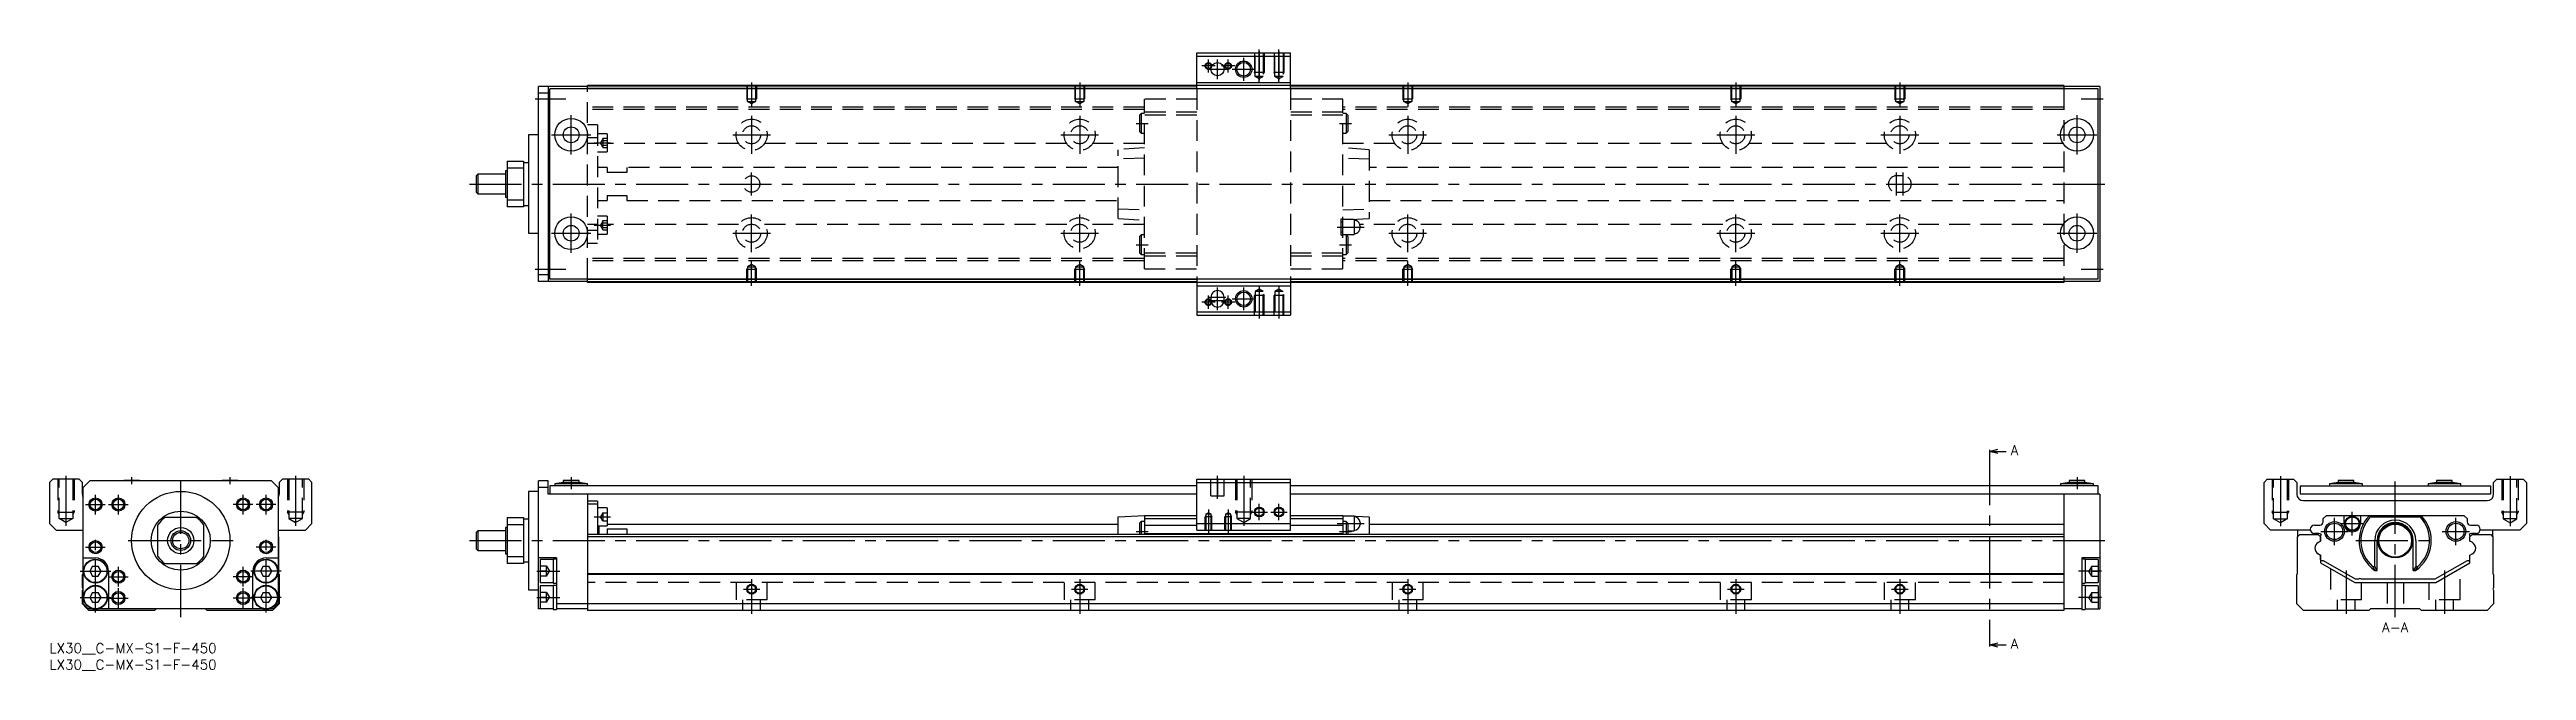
# Model space of a CAD drawing. Extents: x 0 to 755, y -8 to 181.
import ezdxf

# ---------------------------------------------------------------- set-up
doc = ezdxf.new("R2010")
doc.units = 0
doc.header["$LTSCALE"] = 0.5
doc.linetypes.add('CENTER', pattern=[50.8, 31.75, -6.35, 6.35, -6.35])
doc.linetypes.add('DASHED', pattern=[19.05, 12.7, -6.35])
for name, color, linetype in [('MSM_CENTER', 1, 'CENTER'), ('MSM_CONTINUOUS', 7, 'CONTINUOUS'), ('MSM_DASHED', 4, 'DASHED'), ('MSM_NARROW', 5, 'CONTINUOUS'), ('MSM_PART_NUMBER', 7, 'CONTINUOUS')]:
    doc.layers.add(name, color=color, linetype=linetype)
doc.styles.get("Standard").update_dxf_attribs({"font": 'txt.shx', "height": 3, "bigfont": 'bigfont.shx'})

# ---------------------------------------------------------------- blocks, each defined once
blk = doc.blocks.new('*U3')
at = {"layer": 'MSM_PART_NUMBER'}
blk.add_text('LX30__C-MX-S1-F-450', height=3, dxfattribs=at).set_placement((0, -3))
blk = doc.blocks.new('*U4')
at = {"layer": 'MSM_PART_NUMBER'}
blk.add_text('LX30__C-MX-S1-F-450', height=3, dxfattribs=at).set_placement((0, -8))

msp = doc.modelspace()

# ---------------------------------------------------------------- linework, layer by layer
at = {"layer": 'MSM_CENTER'}
for p, q in [((355.25, 176), (351.25, 176)), ((353, 175), (359, 175)), ((353.25, 174), (353.25, 178)), ((353.9, 175), (358.1, 175)), ((356, 172), (356, 178)), ((356, 172.9), (356, 177.1)), ((361.25, 176), (357.25, 176)), ((359.25, 174), (359.25, 178)), ((360.5, 175), (367.5, 175)), ((361.38, 175), (366.63, 175)), ((364, 171.5), (364, 178.5)), ((364, 172.37), (364, 177.62)), ((368.75, 171.09), (368.75, 181)), ((368.75, 180.4), (368.75, 171.69)), ((374.75, 171.09), (374.75, 181)), ((374.75, 180.4), (374.75, 171.69)), ((214, 171), (214, 163.49)), ((314, 171), (314, 163.49)), ((414, 171), (414, 163.49)), ((514, 171), (514, 163.49)), ((564, 171), (564, 163.49)), ((148, 166), (157.4, 166)), ((159, 149), (159, 161)), ((214, 160.75), (214, 149.25)), ((314, 160.75), (314, 149.25)), ((414, 160.75), (414, 149.25)), ((514, 160.75), (514, 149.25)), ((564, 160.75), (564, 149.25)), ((618, 149), (618, 161)), ((619.25, 166), (626, 166)), ((153, 155), (165, 155)), ((166, 152.55), (171, 152.55)), ((208.25, 155), (219.75, 155)), ((308.25, 155), (319.75, 155)), ((331.18, 158.5), (334.83, 158.5)), ((393.18, 158.5), (396.83, 158.5)), ((408.25, 155), (419.75, 155)), ((508.25, 155), (519.75, 155)), ((558.25, 155), (569.75, 155)), ((612, 155), (624, 155)), ((214, 136.5), (214, 143.5)), ((563, 136.5), (563, 143.5)), ((565, 136.5), (565, 143.5)), ((128, 140), (627, 140)), ((159, 119), (159, 131)), ((214, 119.25), (214, 130.75)), ((314, 119.25), (314, 130.75)), ((414, 119.25), (414, 130.75)), ((514, 119.25), (514, 130.75)), ((564, 119.25), (564, 130.75)), ((618, 119), (618, 131)), ((153, 125), (165, 125)), ((166, 127.44), (171, 127.44)), ((208.25, 125), (219.75, 125)), ((308.25, 125), (319.75, 125)), ((331.18, 121.5), (334.83, 121.5)), ((392.47, 126.9), (400.74, 126.9)), ((393.18, 121.5), (396.83, 121.5)), ((408.25, 125), (419.75, 125)), ((508.25, 125), (519.75, 125)), ((558.25, 125), (569.75, 125)), ((612, 125), (624, 125)), ((148, 114), (157.4, 114)), ((214, 109), (214, 116.51)), ((314, 109), (314, 116.51)), ((414, 109), (414, 116.51)), ((514, 109), (514, 116.51)), ((564, 109), (564, 116.51)), ((619.25, 114), (626, 114)), ((353.25, 102), (353.25, 106)), ((356, 101.5), (356, 108.5)), ((356, 102.4), (356, 107.6)), ((359.25, 102), (359.25, 106)), ((364, 101.5), (364, 108.5)), ((364, 102.37), (364, 107.62)), ((368.75, 108.91), (368.75, 99)), ((368.75, 108.31), (368.75, 99.6)), ((374.75, 108.91), (374.75, 99)), ((374.75, 108.31), (374.75, 99.6)), ((355.25, 104), (351.25, 104)), ((353.5, 105.5), (358.5, 105.5)), ((353.5, 104.5), (358.5, 104.5)), ((353.9, 105.5), (358.1, 105.5)), ((353.9, 104.5), (358.1, 104.5)), ((361.25, 104), (357.25, 104)), ((360.5, 105), (367.5, 105)), ((361.38, 105), (366.63, 105)), ((591.37, 58), (591.37, 0)), ((5, 51), (5, 35.81)), ((25, 50.6), (25, 48.5)), ((40, 8), (40, 51.5)), ((55, 50.6), (55, 48.5)), ((75, 51), (75, 35.81)), ((159, 50.6), (159, 47)), ((356, 44), (356, 51)), ((356, 50.25), (356, 44.75)), ((364, 51), (364, 35.81)), ((364, 50.66), (364, 36.15)), ((618, 50.6), (618, 47)), ((680, 50.93), (680, 35.74)), ((715, 8), (715, 51.5)), ((750, 50.93), (750, 35.74)), ((11, 42.3), (17, 42.3)), ((14, 39.3), (14, 45.3)), ((18, 42.3), (24, 42.3)), ((21, 39.3), (21, 45.3)), ((62, 42.3), (56, 42.3)), ((59, 39.3), (59, 45.3)), ((69, 42.3), (63, 42.3)), ((66, 39.3), (66, 45.3)), ((166, 38.55), (171, 38.55)), ((353.25, 40.76), (353.25, 33.5)), ((359.25, 40.76), (359.25, 33.5)), ((366.25, 40), (371.25, 40)), ((368.75, 37.5), (368.75, 42.5)), ((372.25, 40), (377.25, 40)), ((374.75, 37.5), (374.75, 42.5)), ((696.5, 29.95), (696.5, 38.25)), ((701.9, 32.88), (701.9, 40.12)), ((733.5, 29.95), (733.5, 38.25)), ((14, 9.35), (14, 32.3)), ((24, 31.3), (56, 31.3)), ((66, 9.35), (66, 32.3)), ((128, 31.3), (627, 31.3)), ((331.18, 34.1), (334.83, 34.1)), ((392.47, 36.5), (400.74, 36.5)), ((393.18, 34.1), (396.83, 34.1)), ((692.35, 34.1), (700.65, 34.1)), ((698.27, 36.5), (705.52, 36.5)), ((703, 31.3), (727, 31.3)), ((729.35, 34.1), (737.65, 34.1)), ((11, 29.3), (17, 29.3)), ((21, 17.3), (21, 23.3)), ((59, 17.3), (59, 23.3)), ((69, 29.3), (63, 29.3)), ((9.35, 22), (18.65, 22)), ((18, 20.3), (24, 20.3)), ((21, 10.8), (21, 16.8)), ((62, 20.3), (56, 20.3)), ((59, 10.8), (59, 16.8)), ((70.65, 22), (61.35, 22)), ((148.5, 22), (155.5, 22)), ((211.5, 16.5), (216.5, 16.5)), ((214, 19.5), (214, 9)), ((311.5, 16.5), (316.5, 16.5)), ((314, 19.5), (314, 9)), ((411.5, 16.5), (416.5, 16.5)), ((414, 19.5), (414, 9)), ((511.5, 16.5), (516.5, 16.5)), ((514, 19.5), (514, 9)), ((561.5, 16.5), (566.5, 16.5)), ((564, 19.5), (564, 9)), ((625.5, 22), (618.5, 22)), ((700, 22.18), (700, 9)), ((730, 22.18), (730, 9)), ((9.35, 14), (18.65, 14)), ((18, 13.8), (24, 13.8)), ((62, 13.8), (56, 13.8)), ((70.65, 14), (61.35, 14)), ((148.5, 14), (155.5, 14)), ((625.5, 14), (618.5, 14))]:
    msp.add_line(p, q, dxfattribs=at)
at = {"layer": 'MSM_CONTINUOUS'}
for p, q in [((349.75, 169), (349.75, 180)), ((349.75, 180), (378.25, 180)), ((349.75, 179), (378.25, 179)), ((378.25, 169), (378.25, 180)), ((164, 169.7), (149, 169.7)), ((149, 110.3), (149, 169.7)), ((152, 167.7), (149, 167.7)), ((152, 169.7), (152, 110.3)), ((152.5, 111), (152.5, 169)), ((624.5, 169), (152.5, 169)), ((614, 170), (164, 170)), ((164, 169), (164, 170)), ((349.75, 169.8), (164, 169.8)), ((349.75, 169.1), (164, 169.1)), ((349.75, 171), (378.25, 171)), ((614, 169.8), (378.25, 169.8)), ((614, 169.1), (378.25, 169.1)), ((614, 170), (614, 169)), ((625, 169.7), (614, 169.7)), ((624.5, 111), (624.5, 169)), ((625, 169.7), (625, 110.3)), ((146, 155), (146, 125)), ((149, 155), (146, 155)), ((139, 144), (139, 136)), ((139.5, 144), (139, 144)), ((139.5, 147), (144.5, 147)), ((139.5, 147), (139.5, 133)), ((144.5, 144.82), (139.5, 144.82)), ((144.5, 147), (144.5, 133)), ((146, 146.5), (144.5, 146.5)), ((130.5, 143), (130, 142.5)), ((130, 142.5), (130, 137.5)), ((130, 137.5), (130.5, 137)), ((130.5, 143), (130.5, 137)), ((139, 143), (130.5, 143)), ((130.5, 137), (139, 137)), ((139, 136), (139.5, 136)), ((139.5, 135.18), (144.5, 135.18)), ((144.5, 133), (139.5, 133)), ((144.5, 133.5), (146, 133.5)), ((146, 125), (149, 125)), ((152, 112.3), (149, 112.3)), ((164, 110.3), (149, 110.3)), ((624.5, 111), (152.5, 111)), ((164, 110), (164, 111)), ((349.75, 110.9), (164, 110.9)), ((349.75, 110.2), (164, 110.2)), ((614, 110), (164, 110)), ((349.75, 111), (349.75, 100)), ((349.75, 109), (378.25, 109)), ((378.25, 111), (378.25, 100)), ((614, 110.9), (378.25, 110.9)), ((614, 110.2), (378.25, 110.2)), ((614, 111), (614, 110)), ((625, 110.3), (614, 110.3)), ((349.75, 101), (378.25, 101)), ((349.75, 100), (378.25, 100)), ((354, 105.5), (354, 104.5)), ((358, 104.5), (358, 105.5)), ((591.37, 58.5), (593.87, 59.17)), ((591.37, 59), (591.37, 58)), ((593.87, 57.83), (591.37, 58.5)), ((591.37, 58.5), (596.38, 58.5)), ((1, 50), (0, 49)), ((0, 49), (0, 36.5)), ((9, 50), (1, 50)), ((10, 49), (9, 50)), ((10, 45.5), (10, 49)), ((12.3, 49.5), (10.3, 47.5)), ((10.3, 12), (10.3, 47.5)), ((67.7, 49.5), (12.3, 49.5)), ((22.6, 49.6), (22.6, 49.5)), ((27.4, 49.6), (22.6, 49.6)), ((27.4, 49.5), (27.4, 49.6)), ((52.6, 49.6), (52.6, 49.5)), ((57.4, 49.6), (52.6, 49.6)), ((57.4, 49.5), (57.4, 49.6)), ((69.7, 47.5), (67.7, 49.5)), ((69.7, 47.5), (69.7, 12)), ((71, 50), (70, 49)), ((70, 49), (70, 45.5)), ((79, 50), (71, 50)), ((80, 49), (79, 50)), ((80, 36.5), (80, 49)), ((149, 46.3), (146, 46.3)), ((146, 46.3), (146, 16.3)), ((149, 10.5), (149, 49.5)), ((152, 49.5), (149, 49.5)), ((152, 47.5), (149, 47.5)), ((152, 45.5), (152, 49.5)), ((349.75, 45.5), (152, 45.5)), ((152.5, 48), (152.5, 45.5)), ((349.75, 48), (152.5, 48)), ((156.6, 49), (154, 48.6)), ((154, 48.6), (154, 48)), ((164, 48.6), (154, 48.6)), ((156.6, 49.6), (156.6, 49)), ((161.4, 49.6), (156.6, 49.6)), ((161.4, 49), (156.6, 49)), ((161.4, 49), (161.4, 49.6)), ((164, 48.6), (161.4, 49)), ((164, 48), (164, 48.6)), ((164, 45.5), (164, 10)), ((349.75, 50), (378.25, 50)), ((349.75, 34.5), (349.75, 50)), ((349.75, 49), (378.25, 49)), ((378.25, 34.5), (378.25, 50)), ((624.5, 48), (378.25, 48)), ((625, 45.5), (378.25, 45.5)), ((615.6, 49), (613, 48.6)), ((613, 48.6), (613, 48)), ((623, 48.6), (613, 48.6)), ((614, 45.5), (614, 10)), ((615.6, 49.6), (615.6, 49)), ((620.4, 49.6), (615.6, 49.6)), ((620.4, 49), (615.6, 49)), ((620.4, 49), (620.4, 49.6)), ((623, 48.6), (620.4, 49)), ((623, 48), (623, 48.6)), ((624.5, 45.5), (624.5, 48)), ((625, 45.5), (625, 10.5)), ((675, 49), (676, 50)), ((675, 36.5), (675, 49)), ((676, 50), (684, 50)), ((684, 50), (685, 49)), ((685, 49), (685, 45.5)), ((686, 48), (744, 48)), ((686, 48), (686, 45.5)), ((744, 45.5), (686, 45.5)), ((697.6, 49), (695, 48.6)), ((695, 48.6), (695, 48)), ((705, 48.6), (695, 48.6)), ((702.4, 49.6), (697.6, 49.6)), ((697.6, 49.6), (697.6, 49)), ((702.4, 49), (697.6, 49)), ((702.4, 49), (702.4, 49.6)), ((705, 48.6), (702.4, 49)), ((705, 48), (705, 48.6)), ((727.6, 49), (725, 48.6)), ((735, 48.6), (725, 48.6)), ((725, 48.6), (725, 48)), ((732.4, 49.6), (727.6, 49.6)), ((727.6, 49.6), (727.6, 49)), ((732.4, 49), (727.6, 49)), ((732.4, 49), (732.4, 49.6)), ((735, 48.6), (732.4, 49)), ((735, 48), (735, 48.6)), ((744, 48), (744, 45.5)), ((745, 49), (746, 50)), ((745, 45.5), (745, 49)), ((746, 50), (754, 50)), ((754, 50), (755, 49)), ((755, 49), (755, 36.5)), ((44.82, 38.3), (35.18, 38.3)), ((139.5, 38.3), (144.5, 38.3)), ((139.5, 38.3), (139.5, 24.3)), ((144.5, 38.3), (144.5, 24.3)), ((146, 37.8), (144.5, 37.8)), ((167, 43.3), (164, 43.3)), ((167, 42.45), (164, 42.45)), ((167, 43.3), (167, 33.2)), ((170, 41.3), (167, 41.3)), ((170, 41.3), (170, 35.8)), ((325.75, 38.5), (333.75, 39)), ((325.75, 33.2), (325.75, 38.5)), ((333.75, 39), (349.75, 39)), ((333.75, 39), (333.75, 33.2)), ((333.75, 38), (349.75, 38)), ((378.25, 39), (394.25, 39)), ((378.25, 38), (394.25, 38)), ((394.25, 39), (402.25, 38.5)), ((394.25, 39), (394.25, 33.2)), ((397.7, 38.75), (394.25, 38.75)), ((397.7, 38.75), (397.7, 34.25)), ((402.25, 38.5), (402.25, 33.2)), ((687, 43.5), (743, 43.5)), ((693.05, 38), (694.05, 39)), ((693.05, 37), (693.05, 38)), ((694.05, 39), (735.95, 39)), ((699.4, 36.5), (699.4, 39)), ((704.4, 39), (704.4, 36.5)), ((707.14, 39), (707.4, 38.5)), ((707.4, 38.5), (722.6, 38.5)), ((722.6, 38.5), (722.86, 39)), ((735.95, 39), (736.95, 38)), ((736.95, 38), (736.95, 37)), ((0, 36.5), (2, 34.5)), ((2, 34.5), (10.3, 34.5)), ((10.2, 32.5), (10.3, 32.6)), ((10.2, 21.2), (10.2, 32.5)), ((33, 26.48), (33, 36.12)), ((47, 26.48), (47, 36.12)), ((69.7, 34.5), (78, 34.5)), ((69.7, 32.6), (69.8, 32.5)), ((69.8, 32.5), (69.8, 21.2)), ((78, 34.5), (80, 36.5)), ((130.5, 34.3), (130, 33.8)), ((130, 33.8), (130, 28.8)), ((139, 34.3), (130.5, 34.3)), ((130.5, 34.3), (130.5, 28.3)), ((139.5, 35.3), (139, 35.3)), ((139, 35.3), (139, 27.3)), ((144.5, 36.12), (139.5, 36.12)), ((614, 33.2), (164, 33.2)), ((614, 32.5), (164, 32.5)), ((167, 35.8), (170, 35.8)), ((167.5, 33.2), (167.5, 35.8)), ((170, 36.3), (325.75, 36.3)), ((170, 34.87), (176, 34.87)), ((170, 34.87), (170, 33.2)), ((176, 34.87), (176, 33.2)), ((332.75, 37.1), (332.25, 36.6)), ((332.25, 36.6), (332.25, 33.2)), ((333.75, 37.1), (332.75, 37.1)), ((332.75, 37.1), (332.75, 33.2)), ((333.75, 36), (349.75, 36)), ((333.75, 33.5), (394.25, 33.5)), ((349.75, 36.5), (378.25, 36.5)), ((349.75, 34.5), (378.25, 34.5)), ((378.25, 36), (394.25, 36)), ((395.25, 37.1), (394.25, 37.1)), ((395.75, 36.6), (395.25, 37.1)), ((395.25, 37.1), (395.25, 33.2)), ((395.75, 36.6), (395.75, 33.2)), ((395.75, 34.25), (397.7, 34.25)), ((399.45, 36.8), (399.45, 36.2)), ((402.25, 36.3), (614, 36.3)), ((677, 34.5), (675, 36.5)), ((689.13, 34.5), (677, 34.5)), ((685.2, 32.5), (685.9, 33.2)), ((685.2, 21.2), (685.2, 32.5)), ((685.3, 32.6), (685.3, 34.5)), ((685.9, 33.2), (691.55, 33.2)), ((690.35, 36), (692.05, 36)), ((691.75, 33.5), (690.35, 33.5)), ((692.25, 31.15), (691.5, 30.72)), ((691.55, 33.2), (692.25, 32.5)), ((691.55, 33.2), (692.25, 32.5)), ((691.6, 30.78), (692.25, 31.15)), ((692.2, 32.55), (692.2, 32.7)), ((692.25, 32.5), (692.2, 32.55)), ((692.25, 31.15), (692.25, 32.5)), ((692.25, 32.5), (692.25, 31.15)), ((708.74, 23.45), (708.74, 31.3)), ((709.5, 22.2), (709.5, 31.3)), ((720.5, 22.2), (720.5, 31.3)), ((721.26, 31.3), (721.26, 23.45)), ((737.75, 32.5), (738.45, 33.2)), ((737.75, 32.5), (738.45, 33.2)), ((737.75, 31.15), (737.75, 32.5)), ((738.4, 30.78), (737.75, 31.15)), ((737.8, 32.7), (737.8, 32.55)), ((737.95, 36), (739.65, 36)), ((739.65, 33.5), (738.25, 33.5)), ((738.4, 30.78), (738.49, 30.73)), ((738.45, 33.2), (744.1, 33.2)), ((753, 34.5), (740.87, 34.5)), ((744.1, 33.2), (744.8, 32.5)), ((744.7, 32.6), (744.7, 34.5)), ((744.8, 32.5), (744.8, 21.2)), ((755, 36.5), (753, 34.5)), ((10.3, 26), (14, 26)), ((13.13, 23.5), (12.27, 22)), ((13.13, 23.5), (14.87, 23.5)), ((15.73, 22), (14.87, 23.5)), ((35.18, 24.3), (44.82, 24.3)), ((65.13, 23.5), (64.27, 22)), ((65.13, 23.5), (66.87, 23.5)), ((66, 26), (69.7, 26)), ((67.73, 22), (66.87, 23.5)), ((130, 28.8), (130.5, 28.3)), ((130.5, 28.3), (139, 28.3)), ((139, 27.3), (139.5, 27.3)), ((139.5, 26.48), (144.5, 26.48)), ((144.5, 24.3), (139.5, 24.3)), ((144.5, 24.8), (146, 24.8)), ((154.5, 26), (149, 26)), ((153.5, 25.5), (149.5, 25.5)), ((149.5, 25.5), (149.5, 18.5)), ((154.5, 25.65), (153.5, 25.65)), ((153.5, 25.65), (153.5, 18.35)), ((154.5, 26), (154.5, 10.35)), ((625, 26), (619.5, 26)), ((619.5, 26), (619.5, 10.35)), ((620.5, 25.65), (619.5, 25.65)), ((620.5, 25.65), (620.5, 18.35)), ((624.5, 25.5), (620.5, 25.5)), ((624.5, 25.5), (624.5, 18.5)), ((692.25, 26.85), (691.5, 27.28)), ((691.6, 27.22), (692.25, 26.85)), ((692.25, 25.45), (692.25, 26.85)), ((692.25, 26.85), (692.25, 24.5)), ((692.25, 24.5), (702.64, 18.5)), ((693.1, 25.16), (692.7, 25.16)), ((702.91, 19.5), (693.1, 25.16)), ((708.07, 23.45), (708.74, 23.45)), ((709.5, 22.2), (708.74, 23.45)), ((721.26, 23.45), (720.5, 22.2)), ((721.26, 23.45), (721.93, 23.45)), ((736.9, 25.16), (727.09, 19.5)), ((727.36, 18.5), (737.75, 24.5)), ((737.3, 25.16), (736.9, 25.16)), ((737.75, 26.85), (738.5, 27.28)), ((737.75, 24.5), (737.75, 26.85)), ((10, 21), (10.2, 21.2)), ((10, 16.9), (10, 21)), ((10, 12), (10, 16.1)), ((12.27, 22), (13.13, 20.5)), ((13.13, 15.5), (12.27, 14)), ((13.13, 20.5), (14.87, 20.5)), ((13.13, 15.5), (14.87, 15.5)), ((14.87, 20.5), (15.73, 22)), ((15.73, 14), (14.87, 15.5)), ((18, 22), (18, 10.5)), ((62, 10.5), (62, 22)), ((64.27, 22), (65.13, 20.5)), ((65.13, 15.5), (64.27, 14)), ((65.13, 20.5), (66.87, 20.5)), ((65.13, 15.5), (66.87, 15.5)), ((66.87, 20.5), (67.73, 22)), ((67.73, 14), (66.87, 15.5)), ((69.8, 21.2), (70, 21)), ((70, 21), (70, 12)), ((146, 16.3), (149, 16.3)), ((149.5, 18.5), (153.5, 18.5)), ((153.5, 17.5), (149.5, 17.5)), ((149.5, 17.5), (149.5, 10.5)), ((153.5, 18.35), (154.5, 18.35)), ((154.5, 17.65), (153.5, 17.65)), ((153.5, 17.65), (153.5, 10.35)), ((614, 21.2), (164, 21.2)), ((614, 21), (164, 21)), ((619.5, 18.35), (620.5, 18.35)), ((620.5, 17.65), (619.5, 17.65)), ((620.5, 18.5), (624.5, 18.5)), ((620.5, 17.65), (620.5, 10.35)), ((624.5, 17.5), (620.5, 17.5)), ((624.5, 17.5), (624.5, 10.5)), ((685, 21), (685.2, 21.2)), ((685, 12), (685, 21)), ((702.64, 18.5), (727.36, 18.5)), ((703.85, 19.5), (702.91, 19.5)), ((727.09, 19.5), (704.65, 19.5)), ((708.82, 22.2), (709.5, 22.2)), ((720.5, 22.2), (721.18, 22.2)), ((744.8, 21.2), (745, 21)), ((745, 21), (745, 16.9)), ((745, 16.1), (745, 12)), ((12, 10), (10, 12)), ((11.8, 10.5), (10.3, 12)), ((12.96, 10.5), (11.8, 10.5)), ((32, 10), (12, 10)), ((12.27, 14), (13.13, 12.5)), ((13.13, 12.5), (14.87, 12.5)), ((14.87, 12.5), (15.73, 14)), ((64.96, 10.5), (15.04, 10.5)), ((32.5, 10.5), (32, 10)), ((48, 10), (47.5, 10.5)), ((68, 10), (48, 10)), ((64.27, 14), (65.13, 12.5)), ((65.13, 12.5), (66.87, 12.5)), ((66.87, 12.5), (67.73, 14)), ((68.2, 10.5), (67.04, 10.5)), ((70, 12), (68, 10)), ((69.7, 12), (68.2, 10.5)), ((153.5, 10.5), (149, 10.5)), ((153.5, 10.35), (154.5, 10.35)), ((614, 12), (154.5, 12)), ((164, 10.5), (154.5, 10.5)), ((614, 10), (164, 10)), ((619.5, 10.5), (614, 10.5)), ((619.5, 10.35), (620.5, 10.35)), ((620.5, 10.5), (625, 10.5)), ((687, 10), (685, 12)), ((707, 10), (687, 10)), ((707.5, 10.5), (707, 10)), ((722.5, 10.5), (707.5, 10.5)), ((723, 10), (722.5, 10.5)), ((743, 10), (723, 10)), ((745, 12), (743, 10)), ((591.37, -0.5), (593.87, 0.17)), ((591.37, 0), (591.37, -1)), ((593.87, -1.17), (591.37, -0.5)), ((591.37, -0.5), (596.38, -0.5))]:
    msp.add_line(p, q, dxfattribs=at)
for centre, radius in [((356, 175), 2), ((364, 175), 2.07), ((159, 155), 5), ((618, 155), 5), ((159, 155), 2.4), ((618, 155), 2.4), ((159, 125), 5), ((618, 125), 5), ((159, 125), 2.4), ((618, 125), 2.4), ((364, 105), 2.07), ((40, 31.3), 15), ((14, 42.3), 1.62), ((21, 42.3), 1.62), ((40, 31.3), 9), ((59, 42.3), 1.62), ((66, 42.3), 1.62), ((368.75, 40), 1.23), ((374.75, 40), 1.23), ((701.9, 36.5), 2.25), ((701.9, 36.5), 2.05), ((14, 29.3), 1.62), ((40, 31.3), 4), ((40, 31.3), 3), ((40, 31.3), 2.5), ((66, 29.3), 1.62), ((696.5, 34.1), 3), ((696.5, 34.1), 2.5), ((715, 31.3), 5.3), ((715, 31.3), 5), ((733.5, 34.1), 3), ((733.5, 34.1), 2.5), ((14, 22), 3.65), ((14, 22), 3.5), ((66, 22), 3.65), ((66, 22), 3.5), ((14, 14), 3.65), ((14, 14), 3.5), ((21, 20.3), 1.62), ((21, 13.8), 1.62), ((59, 20.3), 1.62), ((59, 13.8), 1.62), ((66, 14), 3.65), ((66, 14), 3.5), ((214, 16.5), 1.23), ((314, 16.5), 1.23), ((414, 16.5), 1.23), ((514, 16.5), 1.23), ((564, 16.5), 1.23)]:
    msp.add_circle(centre, radius, dxfattribs=at)
for centre, radius, start, end in [((356, 105.5), 2, 0, 180), ((356, 104.5), 2, 180, 0), ((12, 45.5), 2, 180, 211.78833), ((68, 45.5), 2, 328.21167, 0), ((687, 45.5), 2, 180, 270), ((743, 45.5), 2, 270, 0), ((40, 31.3), 8.5, 124.56032, 145.43968), ((40, 31.3), 8.5, 34.56032, 55.43968), ((397.7, 36.8), 1.75, 0, 90), ((715, 31.3), 11, 135.573, 235.81959), ((715, 31.3), 10.47, 136.57129, 228.55525), ((715, 31.3), 11, 304.18041, 44.427), ((715, 31.3), 10.47, 311.44475, 43.42871), ((397.7, 36.2), 1.75, 270, 0), ((690.35, 34.75), 1.25, 90, 270), ((692.65, 28.85), 2.2, 121.45533, 176.01903), ((692.65, 28.85), 2.2, 121.38869, 134.53306), ((691.75, 32.5), 1, 41.23398, 90), ((692.05, 37), 1, 270, 0), ((692.7, 32.7), 0.5, 113.32535, 180), ((701.9, 36.5), 2.5, 180, 0), ((715, 31.3), 6.26, 0, 180), ((715, 31.3), 5.5, 0, 180), ((737.95, 37), 1, 180, 270), ((738.25, 32.5), 1, 90, 138.76602), ((737.3, 32.7), 0.5, 0, 66.67465), ((737.35, 28.85), 2.2, 3.98097, 61.45517), ((739.65, 34.75), 1.25, 270, 90), ((14, 22), 4, 0, 90), ((40, 31.3), 8.5, 214.56032, 235.43968), ((40, 31.3), 8.5, 304.56032, 325.43968), ((66, 22), 4, 90, 180), ((692.65, 29.15), 2.2, 183.98097, 238.54467), ((692.65, 29.15), 2.2, 183.98097, 241.45517), ((692.7, 25.66), 0.5, 205.84193, 270), ((716, 27.35), 8.83, 206.14749, 215.62533), ((714, 27.35), 8.84, 324.37545, 333.85173), ((737.3, 25.66), 0.5, 270, 334.15807), ((737.35, 29.15), 2.2, 301.45533, 356.01903), ((9.7, 16.5), 0.5, 306.8699, 53.1301), ((704.25, 19.2), 0.5, 36.8699, 143.1301), ((745.3, 16.5), 0.5, 126.8699, 233.1301), ((12.3, 12.5), 2, 216.8699, 233.1301), ((67.7, 12.5), 2, 306.8699, 323.1301)]:
    msp.add_arc(centre, radius, start, end, dxfattribs=at)
at = {"layer": 'MSM_DASHED'}
for p, q in [((367.25, 180), (367.25, 174)), ((370.25, 174), (367.25, 174)), ((367.52, 173.53), (367.25, 174)), ((367.52, 172.8), (367.52, 180)), ((369.98, 180), (369.98, 172.8)), ((369.98, 173.53), (370.25, 174)), ((370.25, 180), (370.25, 174)), ((373.25, 180), (373.25, 174)), ((376.25, 174), (373.25, 174)), ((373.52, 173.53), (373.25, 174)), ((373.52, 172.8), (373.52, 180)), ((375.98, 180), (375.98, 172.8)), ((375.98, 173.53), (376.25, 174)), ((376.25, 180), (376.25, 174)), ((164, 111), (164, 169)), ((212.5, 170), (212.5, 166)), ((212.77, 165.2), (212.77, 170)), ((215.23, 170), (215.23, 165.2)), ((215.5, 170), (215.5, 166)), ((312.5, 170), (312.5, 166)), ((312.77, 165.2), (312.77, 170)), ((315.23, 170), (315.23, 165.2)), ((315.5, 170), (315.5, 166)), ((349.75, 169), (349.75, 111)), ((369.98, 172.8), (367.52, 172.8)), ((368.75, 172.09), (367.52, 172.8)), ((369.98, 172.8), (368.75, 172.09)), ((375.98, 172.8), (373.52, 172.8)), ((374.75, 172.09), (373.52, 172.8)), ((375.98, 172.8), (374.75, 172.09)), ((378.25, 169), (378.25, 111)), ((412.5, 170), (412.5, 166)), ((412.77, 165.2), (412.77, 170)), ((415.23, 170), (415.23, 165.2)), ((415.5, 170), (415.5, 166)), ((512.5, 170), (512.5, 166)), ((512.77, 165.2), (512.77, 170)), ((515.23, 170), (515.23, 165.2)), ((515.5, 170), (515.5, 166)), ((562.5, 170), (562.5, 166)), ((562.77, 165.2), (562.77, 170)), ((565.23, 170), (565.23, 165.2)), ((565.5, 170), (565.5, 166)), ((614, 169), (614, 111)), ((333.75, 163.45), (164, 163.45)), ((333.75, 162.75), (164, 162.75)), ((212.77, 165.53), (212.5, 166)), ((212.5, 166), (215.5, 166)), ((212.77, 165.2), (215.23, 165.2)), ((214, 164.49), (212.77, 165.2)), ((215.23, 165.2), (214, 164.49)), ((215.23, 165.53), (215.5, 166)), ((312.77, 165.53), (312.5, 166)), ((312.5, 166), (315.5, 166)), ((312.77, 165.2), (315.23, 165.2)), ((314, 164.49), (312.77, 165.2)), ((315.23, 165.2), (314, 164.49)), ((315.23, 165.53), (315.5, 166)), ((332.75, 161.5), (332.25, 161)), ((332.25, 161), (332.25, 156)), ((333.75, 161.5), (332.75, 161.5)), ((332.75, 161.5), (332.75, 155.5)), ((349.75, 165.9), (333.75, 165.9)), ((333.75, 114.1), (333.75, 165.9)), ((349.75, 161.95), (333.75, 161.95)), ((349.75, 160.95), (333.75, 160.95)), ((394.25, 165.9), (378.25, 165.9)), ((394.25, 161.95), (378.25, 161.95)), ((394.25, 160.95), (378.25, 160.95)), ((394.25, 114.1), (394.25, 165.9)), ((614, 163.45), (394.25, 163.45)), ((614, 162.75), (394.25, 162.75)), ((395.25, 161.5), (394.25, 161.5)), ((395.75, 161), (395.25, 161.5)), ((395.25, 161.5), (395.25, 155.5)), ((395.75, 161), (395.75, 156)), ((412.77, 165.53), (412.5, 166)), ((412.5, 166), (415.5, 166)), ((412.77, 165.2), (415.23, 165.2)), ((414, 164.49), (412.77, 165.2)), ((415.23, 165.2), (414, 164.49)), ((415.23, 165.53), (415.5, 166)), ((512.77, 165.53), (512.5, 166)), ((512.5, 166), (515.5, 166)), ((512.77, 165.2), (515.23, 165.2)), ((514, 164.49), (512.77, 165.2)), ((515.23, 165.2), (514, 164.49)), ((515.23, 165.53), (515.5, 166)), ((562.77, 165.53), (562.5, 166)), ((562.5, 166), (565.5, 166)), ((562.77, 165.2), (565.23, 165.2)), ((564, 164.49), (562.77, 165.2)), ((565.23, 165.2), (564, 164.49)), ((565.23, 165.53), (565.5, 166)), ((167, 158), (164, 158)), ((167, 154.13), (164, 154.13)), ((167, 152.38), (164, 152.38)), ((167, 158), (167, 122)), ((170, 155.3), (167, 155.3)), ((168.7, 153.8), (167.98, 152.55)), ((168.7, 151.3), (167.98, 152.55)), ((168.7, 154), (170, 154)), ((168.7, 154), (168.7, 151.11)), ((168.7, 153.28), (170, 153.28)), ((168.7, 151.83), (170, 151.83)), ((168.7, 151.11), (170, 151.11)), ((170, 155.3), (170, 149.8)), ((210.05, 152.36), (170, 152.36)), ((310.05, 152.36), (217.95, 152.36)), ((333.75, 152.36), (317.95, 152.36)), ((332.25, 156), (332.75, 155.5)), ((332.75, 155.5), (333.75, 155.5)), ((394.25, 155.5), (395.25, 155.5)), ((410.05, 152.36), (394.25, 152.36)), ((395.25, 155.5), (395.75, 156)), ((510.05, 152.36), (417.95, 152.36)), ((560.05, 152.36), (517.95, 152.36)), ((614, 152.36), (567.95, 152.36)), ((167, 149.8), (170, 149.8)), ((170, 145), (167, 145)), ((170, 145), (170, 143.5)), ((176, 143.5), (170, 143.5)), ((176, 145), (176, 143.5)), ((325.75, 145), (176, 145)), ((333.75, 151), (325.75, 150.47)), ((325.75, 129.53), (325.75, 150.47)), ((333.75, 147.86), (325.75, 147.6)), ((402.25, 150.47), (394.25, 151)), ((402.25, 147.6), (394.25, 147.86)), ((402.25, 150.47), (402.25, 129.53)), ((614, 145), (402.25, 145)), ((170, 136.5), (176, 136.5)), ((170, 136.5), (170, 135)), ((176, 136.5), (176, 135)), ((565, 142.5), (563, 142.5)), ((563, 137.5), (565, 137.5)), ((167, 135), (170, 135)), ((170, 130.19), (167, 130.19)), ((168.7, 128.69), (167.98, 127.44)), ((168.7, 128.89), (170, 128.89)), ((168.7, 126), (168.7, 128.89)), ((170, 130.19), (170, 124.69)), ((176, 135), (325.75, 135)), ((325.75, 132.4), (333.75, 132.14)), ((325.75, 129.53), (333.75, 129)), ((393.75, 129.4), (394.25, 129.4)), ((393.75, 124.4), (393.75, 129.4)), ((394.25, 128.4), (393.75, 128.4)), ((394.25, 132.14), (402.25, 132.4)), ((397.7, 129.15), (394.25, 129.15)), ((396.51, 129.15), (402.25, 129.53)), ((397.7, 129.15), (397.7, 124.65)), ((402.25, 135), (614, 135)), ((167, 127.62), (164, 127.62)), ((167, 125.87), (164, 125.87)), ((164, 122), (167, 122)), ((167, 124.69), (170, 124.69)), ((168.7, 126.19), (167.98, 127.44)), ((168.7, 128.17), (170, 128.17)), ((168.7, 126.72), (170, 126.72)), ((168.7, 126), (170, 126)), ((210.05, 127.64), (170, 127.64)), ((310.05, 127.64), (217.95, 127.64)), ((333.75, 127.64), (317.95, 127.64)), ((332.75, 124.5), (332.25, 124)), ((332.25, 124), (332.25, 119)), ((332.75, 124.5), (332.75, 118.5)), ((333.75, 124.5), (332.75, 124.5)), ((393.75, 125.4), (394.25, 125.4)), ((393.75, 124.4), (394.25, 124.4)), ((394.25, 124.65), (397.7, 124.65)), ((395.25, 124.5), (394.25, 124.5)), ((395.25, 124.5), (395.25, 118.5)), ((395.75, 124), (395.25, 124.5)), ((395.75, 124), (395.75, 119)), ((410.05, 127.64), (399.39, 127.64)), ((399.45, 127.2), (399.45, 126.6)), ((510.05, 127.64), (417.95, 127.64)), ((560.05, 127.64), (517.95, 127.64)), ((614, 127.64), (567.95, 127.64)), ((333.75, 117.25), (164, 117.25)), ((333.75, 116.55), (164, 116.55)), ((212.77, 114.47), (212.5, 114)), ((212.5, 110), (212.5, 114)), ((212.5, 114), (215.5, 114)), ((214, 115.51), (212.77, 114.8)), ((212.77, 114.8), (212.77, 110)), ((212.77, 114.8), (215.23, 114.8)), ((215.23, 114.8), (214, 115.51)), ((215.23, 110), (215.23, 114.8)), ((215.23, 114.47), (215.5, 114)), ((215.5, 110), (215.5, 114)), ((312.77, 114.47), (312.5, 114)), ((312.5, 110), (312.5, 114)), ((312.5, 114), (315.5, 114)), ((314, 115.51), (312.77, 114.8)), ((312.77, 114.8), (312.77, 110)), ((312.77, 114.8), (315.23, 114.8)), ((315.23, 114.8), (314, 115.51)), ((315.23, 110), (315.23, 114.8)), ((315.23, 114.47), (315.5, 114)), ((315.5, 110), (315.5, 114)), ((332.25, 119), (332.75, 118.5)), ((332.75, 118.5), (333.75, 118.5)), ((333.75, 119.05), (349.75, 119.05)), ((349.75, 118.05), (333.75, 118.05)), ((333.75, 114.1), (349.75, 114.1)), ((378.25, 119.05), (394.25, 119.05)), ((394.25, 118.05), (378.25, 118.05)), ((378.25, 114.1), (394.25, 114.1)), ((394.25, 118.5), (395.25, 118.5)), ((614, 117.25), (394.25, 117.25)), ((614, 116.55), (394.25, 116.55)), ((395.25, 118.5), (395.75, 119)), ((412.77, 114.47), (412.5, 114)), ((412.5, 110), (412.5, 114)), ((412.5, 114), (415.5, 114)), ((414, 115.51), (412.77, 114.8)), ((412.77, 114.8), (412.77, 110)), ((412.77, 114.8), (415.23, 114.8)), ((415.23, 114.8), (414, 115.51)), ((415.23, 110), (415.23, 114.8)), ((415.23, 114.47), (415.5, 114)), ((415.5, 110), (415.5, 114)), ((512.77, 114.47), (512.5, 114)), ((512.5, 110), (512.5, 114)), ((512.5, 114), (515.5, 114)), ((514, 115.51), (512.77, 114.8)), ((512.77, 114.8), (512.77, 110)), ((512.77, 114.8), (515.23, 114.8)), ((515.23, 114.8), (514, 115.51)), ((515.23, 110), (515.23, 114.8)), ((515.23, 114.47), (515.5, 114)), ((515.5, 110), (515.5, 114)), ((562.77, 114.47), (562.5, 114)), ((562.5, 110), (562.5, 114)), ((562.5, 114), (565.5, 114)), ((564, 115.51), (562.77, 114.8)), ((562.77, 114.8), (562.77, 110)), ((562.77, 114.8), (565.23, 114.8)), ((565.23, 114.8), (564, 115.51)), ((565.23, 110), (565.23, 114.8)), ((565.23, 114.47), (565.5, 114)), ((565.5, 110), (565.5, 114)), ((367.52, 106.47), (367.25, 106)), ((370.25, 106), (367.25, 106)), ((367.25, 100), (367.25, 106)), ((368.75, 107.91), (367.52, 107.2)), ((369.98, 107.2), (367.52, 107.2)), ((367.52, 107.2), (367.52, 100)), ((369.98, 107.2), (368.75, 107.91)), ((369.98, 100), (369.98, 107.2)), ((369.98, 106.47), (370.25, 106)), ((370.25, 100), (370.25, 106)), ((373.52, 106.47), (373.25, 106)), ((376.25, 106), (373.25, 106)), ((373.25, 100), (373.25, 106)), ((374.75, 107.91), (373.52, 107.2)), ((375.98, 107.2), (373.52, 107.2)), ((373.52, 107.2), (373.52, 100)), ((375.98, 107.2), (374.75, 107.91)), ((375.98, 100), (375.98, 107.2)), ((375.98, 106.47), (376.25, 106)), ((376.25, 100), (376.25, 106)), ((2.5, 50), (2.5, 40)), ((2.93, 38), (2.93, 50)), ((7.07, 50), (7.07, 38)), ((7.5, 50), (7.5, 40)), ((72.5, 50), (72.5, 40)), ((72.93, 50), (72.93, 38)), ((77.07, 38), (77.07, 50)), ((77.5, 50), (77.5, 40)), ((354, 45), (354, 50)), ((358, 45), (358, 50)), ((361.5, 50), (361.5, 40)), ((361.93, 50), (361.93, 38)), ((366.07, 38), (366.07, 50)), ((366.5, 50), (366.5, 40)), ((677.5, 49.93), (677.5, 39.93)), ((677.93, 37.93), (677.93, 49.93)), ((682.07, 49.93), (682.07, 37.93)), ((682.5, 49.93), (682.5, 39.93)), ((747.5, 49.93), (747.5, 39.93)), ((747.93, 49.93), (747.93, 37.93)), ((752.07, 37.93), (752.07, 49.93)), ((752.5, 49.93), (752.5, 39.93)), ((2.5, 40), (7.5, 40)), ((2.93, 39.25), (2.5, 40)), ((5, 36.81), (2.93, 38)), ((2.93, 38), (7.07, 38)), ((7.07, 38), (5, 36.81)), ((7.07, 39.25), (7.5, 40)), ((77.5, 40), (72.5, 40)), ((72.93, 39.25), (72.5, 40)), ((72.93, 38), (75, 36.81)), ((77.07, 38), (72.93, 38)), ((75, 36.81), (77.07, 38)), ((77.07, 39.25), (77.5, 40)), ((168.7, 39.8), (167.98, 38.55)), ((168.7, 37.3), (167.98, 38.55)), ((168.7, 39.8), (170, 39.8)), ((168.7, 39.8), (168.7, 37.3)), ((168.7, 38.55), (170, 38.55)), ((352.47, 38.87), (352.25, 38.5)), ((354.25, 38.5), (352.25, 38.5)), ((352.25, 34.5), (352.25, 38.5)), ((353.25, 39.76), (352.47, 39.31)), ((354.03, 39.31), (352.47, 39.31)), ((352.47, 39.31), (352.47, 34.5)), ((354.03, 39.31), (353.25, 39.76)), ((354, 45), (358, 45)), ((354.03, 34.5), (354.03, 39.31)), ((354.03, 38.87), (354.25, 38.5)), ((354.25, 34.5), (354.25, 38.5)), ((358.47, 38.87), (358.25, 38.5)), ((360.25, 38.5), (358.25, 38.5)), ((358.25, 34.5), (358.25, 38.5)), ((359.25, 39.76), (358.47, 39.31)), ((360.03, 39.31), (358.47, 39.31)), ((358.47, 39.31), (358.47, 34.5)), ((360.03, 39.31), (359.25, 39.76)), ((360.03, 34.5), (360.03, 39.31)), ((360.03, 38.87), (360.25, 38.5)), ((360.25, 34.5), (360.25, 38.5)), ((366.5, 40), (361.5, 40)), ((361.93, 39.25), (361.5, 40)), ((366.07, 38), (361.93, 38)), ((361.93, 38), (364, 36.81)), ((364, 36.81), (366.07, 38)), ((366.07, 39.25), (366.5, 40)), ((677.5, 39.93), (682.5, 39.93)), ((677.93, 39.18), (677.5, 39.93)), ((680, 36.74), (677.93, 37.93)), ((677.93, 37.93), (682.07, 37.93)), ((682.07, 37.93), (680, 36.74)), ((682.07, 39.18), (682.5, 39.93)), ((752.5, 39.93), (747.5, 39.93)), ((747.93, 39.18), (747.5, 39.93)), ((747.93, 37.93), (750, 36.74)), ((752.07, 37.93), (747.93, 37.93)), ((750, 36.74), (752.07, 37.93)), ((752.07, 39.18), (752.5, 39.93)), ((168.7, 37.3), (170, 37.3)), ((151.5, 23.5), (149.5, 23.5)), ((151.5, 20.5), (151.5, 23.5)), ((151.5, 23.5), (152.37, 22)), ((622.5, 23.5), (621.63, 22)), ((622.5, 20.5), (622.5, 23.5)), ((622.5, 23.5), (624.5, 23.5)), ((695.25, 22.77), (695.25, 13.2)), ((734.75, 13.2), (734.75, 22.77)), ((151.5, 22), (149.5, 22)), ((151.5, 20.5), (149.5, 20.5)), ((151.5, 15.5), (149.5, 15.5)), ((151.5, 20.5), (152.37, 22)), ((151.5, 12.5), (151.5, 15.5)), ((151.5, 15.5), (152.37, 14)), ((614, 18.5), (164, 18.5)), ((209.25, 18.5), (209.25, 13.2)), ((218.75, 13.2), (218.75, 18.5)), ((309.25, 18.5), (309.25, 13.2)), ((318.75, 13.2), (318.75, 18.5)), ((409.25, 18.5), (409.25, 13.2)), ((418.75, 13.2), (418.75, 18.5)), ((509.25, 18.5), (509.25, 13.2)), ((518.75, 13.2), (518.75, 18.5)), ((559.25, 18.5), (559.25, 13.2)), ((568.75, 13.2), (568.75, 18.5)), ((622.5, 20.5), (621.63, 22)), ((622.5, 15.5), (621.63, 14)), ((622.5, 22), (624.5, 22)), ((622.5, 20.5), (624.5, 20.5)), ((622.5, 12.5), (622.5, 15.5)), ((622.5, 15.5), (624.5, 15.5)), ((704.75, 13.2), (704.75, 18.5)), ((712.5, 18.5), (712.5, 10.5)), ((717.5, 18.5), (717.5, 10.5)), ((725.25, 18.5), (725.25, 13.2)), ((151.5, 14), (149.5, 14)), ((151.5, 12.5), (149.5, 12.5)), ((151.5, 12.5), (152.37, 14)), ((218.75, 13.2), (209.25, 13.2)), ((211.25, 13.2), (211.25, 10)), ((216.75, 10), (216.75, 13.2)), ((318.75, 13.2), (309.25, 13.2)), ((311.25, 13.2), (311.25, 10)), ((316.75, 10), (316.75, 13.2)), ((418.75, 13.2), (409.25, 13.2)), ((411.25, 13.2), (411.25, 10)), ((416.75, 10), (416.75, 13.2)), ((518.75, 13.2), (509.25, 13.2)), ((511.25, 13.2), (511.25, 10)), ((516.75, 10), (516.75, 13.2)), ((568.75, 13.2), (559.25, 13.2)), ((561.25, 13.2), (561.25, 10)), ((566.75, 10), (566.75, 13.2)), ((622.5, 12.5), (621.63, 14)), ((622.5, 14), (624.5, 14)), ((622.5, 12.5), (624.5, 12.5)), ((704.75, 13.2), (695.25, 13.2)), ((697.25, 13.2), (697.25, 10)), ((702.75, 10), (702.75, 13.2)), ((734.75, 13.2), (725.25, 13.2)), ((727.25, 13.2), (727.25, 10)), ((732.75, 10), (732.75, 13.2))]:
    msp.add_line(p, q, dxfattribs=at)
for centre, radius in [((353.25, 176), 1), ((353.25, 176), 0.784), ((359.25, 176), 1), ((359.25, 176), 0.784), ((214, 155), 4.75), ((314, 155), 4.75), ((414, 155), 4.75), ((514, 155), 4.75), ((564, 155), 4.75), ((214, 155), 2.75), ((314, 155), 2.75), ((414, 155), 2.75), ((514, 155), 2.75), ((564, 155), 2.75), ((214, 140), 2.5), ((214, 125), 4.75), ((314, 125), 4.75), ((414, 125), 4.75), ((514, 125), 4.75), ((564, 125), 4.75), ((214, 125), 2.75), ((314, 125), 2.75), ((414, 125), 2.75), ((514, 125), 2.75), ((564, 125), 2.75), ((353.25, 104), 1), ((353.25, 104), 0.784), ((359.25, 104), 1), ((359.25, 104), 0.784)]:
    msp.add_circle(centre, radius, dxfattribs=at)
for centre, radius, start, end in [((563, 140), 2.5, 90, 270), ((565, 140), 2.5, 270, 90), ((397.7, 127.2), 1.75, 0, 90), ((397.7, 126.6), 1.75, 270, 0)]:
    msp.add_arc(centre, radius, start, end, dxfattribs=at)
at = {"layer": 'MSM_NARROW'}
for centre, radius in [((364, 175), 2.5), ((364, 105), 2.5), ((14, 42.3), 2), ((21, 42.3), 2), ((59, 42.3), 2), ((66, 42.3), 2), ((368.75, 40), 1.5), ((374.75, 40), 1.5), ((14, 29.3), 2), ((66, 29.3), 2), ((21, 20.3), 2), ((21, 13.8), 2), ((59, 20.3), 2), ((59, 13.8), 2), ((214, 16.5), 1.5), ((314, 16.5), 1.5), ((414, 16.5), 1.5), ((514, 16.5), 1.5), ((564, 16.5), 1.5)]:
    msp.add_circle(centre, radius, dxfattribs=at)

# ---------------------------------------------------------------- block references
at = {"layer": 'MSM_CONTINUOUS'}
for name in ['*U3', '*U4']:
    msp.add_blockref(name, (0, 0), dxfattribs=at)

# ---------------------------------------------------------------- texts
at = {"layer": 'MSM_PART_NUMBER'}
for s, p in [('A', (597.79, 57.37)), ('A', (597.79, -1.63)), ('A-A', (711.01, 3.36))]:
    msp.add_text(s, height=3, dxfattribs=at).set_placement(p)

doc.saveas('drawing.dxf')
